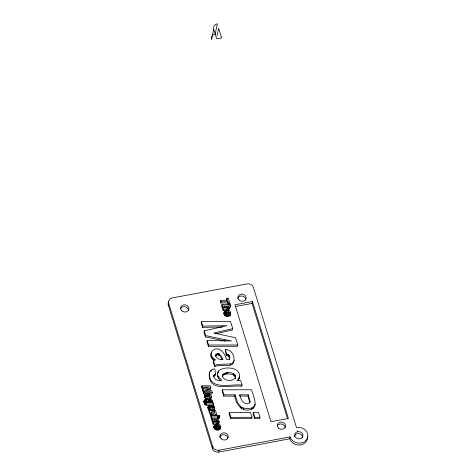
<?xml version="1.0" encoding="UTF-8"?>
<svg xmlns="http://www.w3.org/2000/svg" width="476" height="476" viewBox="0 0 476 476"><rect width="100%" height="100%" fill="white"/><g stroke="black" fill="none" stroke-linecap="round" stroke-linejoin="round"><path stroke-width="0.71" d="M220.239 428.727C222.78 419.719 207.804 425.556 216.473 430.06L216.592 427.513L215.616 426.912L215.438 426.198L216.574 425.348L217.627 428.775L217.365 430.06C219.847 430.447 220.697 428.186 220.501 426.198M230.634 312.916L229.801 315.659L227.403 316.332L226.35 312.905L226.612 311.619L225.981 311.81L225.505 312.869L226.63 313.785L226.511 316.332C217.824 311.81 232.818 305.973 230.277 314.999M213.998 427.585L214.367 425.407M206.578 400.578L206.536 402.934C204.049 397.579 215.301 398.281 212.064 402.708L213.135 402.708L213.528 403.993L213.266 405.272C210.315 405.058 203.734 406.831 203.966 401.821C203.663 398.662 207.346 398.936 205.697 402.137L205.346 402.274L205.959 400.851M220.578 380.711C205.703 364.735 247.544 362.795 238.065 380.592L239.19 377.765L238.928 379.051M217.425 375.629L217.728 373.148M215.563 374.1L214.331 374.6L213.569 376.831L214.069 375.879L215.301 375.385L215.563 374.1L214.837 368.9C211.13 368.793 208.785 372.208 209.19 375.677C209.946 392.694 231.776 384.31 241.796 386.369L242.058 385.09L240.677 380.604L236.935 380.604L238.327 379.307M209.5 373.005C208.512 391.224 231.747 383.489 242.058 385.09M211.029 397.912L210.88 398.573L209.94 399.239L210.202 397.954L210.755 397.728C212.135 396.383 210.559 393.813 208.809 393.759L208.827 396.401L209.601 396.823L209.862 395.544L209.089 395.116L208.809 393.759M212.046 406.421L212.308 405.141C214.057 405.189 215.634 407.765 214.254 409.11L211.528 409.402L211.267 410.681L213.992 410.389L214.527 409.295M225.541 349.289L226.522 354.037C228.742 354.043 230.402 356.536 229.712 358.589L228.45 359.475L226.552 359.511C224.839 353.138 218.567 344.499 211.778 351.353L211.058 353.21C210.868 356.197 213.04 358.696 215.586 359.945L213.438 360.719L213.177 362.004L214.605 366.651C220.108 364.051 226.618 366.996 232.092 364.461C235.328 361.647 234.263 356.685 232.413 353.4A8.259 7.128 11.5 0 0 225.541 349.289L225.279 350.568L226.261 355.322C228.224 355.34 229.599 357.161 229.652 359.023M213.7 29.149L211.612 39.413A5.188 4.48 11.5 0 1 215.235 34.064L217.324 23.8A5.188 4.48 11.5 0 0 213.7 29.149L216.687 38.859L221.667 37.925L218.68 28.215L217.115 35.908M307.347 436.218A9.08 7.842 11.5 0 1 300.445 444.965A9.08 7.842 11.5 0 1 289.735 438.807L218.74 452.111A5.188 4.48 11.5 0 1 212.403 448.63L168.302 305.187L168.694 303.266A5.188 4.48 11.5 0 1 172.318 297.916L247.044 283.916A5.188 4.48 11.5 0 1 253.387 287.397L296.471 427.525A9.08 7.842 11.5 0 1 307.561 433.618A9.08 7.842 11.5 0 1 301.219 442.977A9.08 7.842 11.5 0 1 290.128 436.885L219.133 450.183A5.188 4.48 11.5 0 1 212.796 446.702L168.694 303.266M215.515 333.825L232.484 329.939L232.74 328.66L230.539 321.49L201.396 321.562L201.134 322.841L202.526 327.375L222.357 327.018M202.526 327.375L202.788 326.09L201.396 321.562M202.788 326.09L227.028 325.655L204.258 330.856L203.996 332.141L205.459 336.907L225.559 341.078M205.459 336.907L205.721 335.622L204.258 330.856M205.721 335.622L231.562 340.989L207.209 340.453L206.947 341.738L208.357 346.32L237.5 346.272L237.762 344.987L235.537 337.74L213.653 333.027L232.74 328.66M208.357 346.32L208.613 345.04L207.209 340.453M207.197 389.927L210.606 389.148L210.868 387.869L210.237 385.822L201.913 385.84L201.651 387.119L202.05 388.416L204.127 388.38M202.05 388.416L202.312 387.137L201.913 385.84M220.608 300.267L220.346 301.552L220.793 302.986L227.724 302.974L228.343 304.991L228.605 303.706L227.986 301.689L221.048 301.707L220.608 300.267L227.546 300.255L226.915 298.208L228.307 298.208L229.997 303.706L229.735 304.985M202.312 387.137L209.238 387.012L202.728 388.493L202.467 389.779L202.889 391.141L204.9 391.558M202.889 391.141L203.145 389.856L202.728 388.493M220.793 302.986L221.048 301.707M203.145 389.856L210.529 391.391L203.573 391.236L203.311 392.522L203.716 393.83L212.04 393.819L212.302 392.533L211.665 390.463L205.412 389.118L210.868 387.869M214.075 359.035L213.813 360.32L211.612 357.922L211.011 356.572L211.273 355.292M203.716 393.83L203.972 392.545L203.573 391.236M221.953 304.634L221.691 305.919L222.113 307.282L225.939 307.341L227.302 308.085L227.26 306.52L226.195 306.056L222.369 306.003L221.953 304.634L230.277 304.616L230.699 305.985L230.438 307.27L228.956 307.27M211.612 357.922L211.874 356.637M222.113 307.282L222.369 306.003M204.674 394.884L205.537 396.544L205.275 397.829L204.472 396.758L204.876 394.354C206.679 392.462 208.756 394.83 209.101 396.681L209.999 396.419L209.862 395.544M204.412 396.163L204.876 394.354M204.472 396.758L204.734 395.479M204.644 397.145L204.906 395.859M209.809 371.815L209.244 374.291M212.558 359.19L212.82 357.91M227.558 306.8C228.349 309.013 223.809 307.317 222.946 307.865L222.685 309.15L223.107 310.513L227.736 310.441L228.67 309.888L229.099 308.133L228.849 307.127L227.736 305.985L230.699 305.985M203.954 402.22L204.484 399.911M204.918 397.508L205.174 396.222M205.537 396.544L205.965 396.805L205.352 397.026L205.091 398.311L205.501 399.638L208.845 399.305M204.139 403.178L204.317 400.197M223.107 310.513L223.363 309.233L222.946 307.865M205.816 396.52C207.191 391.224 209.22 400.471 206.078 395.235M205.983 396.353L206.245 395.068M211.029 371.298L211.29 370.019M204.49 404.017L204.745 402.738L204.4 401.893M205.501 399.638L205.763 398.358L205.352 397.026M206.477 394.979L206.215 396.264L207.197 396.835L207.459 395.556M205.489 400.649L205.751 399.364M224.499 307.276L224.761 305.997M206.53 396.264L206.792 394.979M204.977 404.648L205.239 403.368L204.745 402.738M206.81 396.389L207.066 395.104M206.275 399.37L206.536 398.091L210.202 397.954M226.915 298.208L226.653 299.493L227.076 300.856M215.438 356.518L215.973 354.447C219.24 351.359 221.804 357.054 222.917 359.523C219.96 359.91 215.848 358.785 215.699 355.233M224.035 313.857L224.618 311.274M205.614 405.04L205.876 403.755L205.239 403.368M206.304 402.202L206.673 400.257M215.973 354.447L215.711 355.727C218.377 352.889 221.31 357.321 222.06 359.701M224.142 314.35L224.41 311.679M206.376 402.565L206.852 399.953M224.666 312.202L224.928 310.923M225.939 307.341L226.195 306.056M216.294 355.144L216.556 353.858M224.464 315.035L224.726 313.755L224.404 313.065M206.495 405.231L206.757 403.951L213.528 403.993M207.768 399.305L208.03 398.019M226.493 307.514L226.755 306.235M224.97 315.612L225.231 314.327L224.726 313.755M225.642 312.101L225.38 313.387L226.35 312.905M214.605 366.651L214.866 365.366L213.438 360.719M217.115 354.828L217.377 353.549M227.724 302.974L227.986 301.689M208.827 396.401L209.089 395.116M225.719 313.095L225.981 311.81M208.095 400.905L207.833 402.184L209.202 401.696L211.249 402.309L211.511 401.024L210.66 400.548L209.006 400.459L207.929 401.244C208.042 402.922 211.076 403.166 211.713 401.738L211.511 401.024M226.998 307.799L227.26 306.52M209.142 396.46L209.398 395.175M226.207 312.922L226.469 311.643M226.63 310.507L226.891 309.227L228.551 308.96L229.099 308.133M208.19 401.911L208.452 400.631M225.654 316.052L225.916 314.767L225.231 314.327M209.398 396.597L209.66 395.318M227.469 308.406L227.73 307.127M218.21 354.834L218.472 353.549M208.744 401.738L209.006 400.459M226.63 313.785L226.511 316.332M214.069 375.879L214.331 374.6M209.38 399.305L209.642 398.019M208.173 406.26L209.035 407.926L208.774 409.211L207.97 408.14L208.375 405.73C210.178 403.838 212.254 406.207 212.599 408.063L213.557 407.557L212.588 406.498L212.308 405.141M227.736 310.441L227.998 309.162M207.97 408.14L208.375 405.73M209.202 401.696L209.464 400.411M208.143 408.521L208.405 407.242M228.296 310.245L228.551 308.96M209.737 401.714L209.999 400.435M219.186 355.274L219.442 353.989M208.417 408.884L208.672 407.605M229.027 307.561L228.837 309.412M210.493 399.013L210.755 397.728M228.266 311.637L229.176 312.143L229.432 312.928L228.254 313.72L227.593 311.584L228.266 311.637L228.004 312.922L229.129 313.815M228.67 309.888L228.932 308.609M227.403 316.332L227.665 315.047L226.612 311.619M209.035 407.926L209.464 408.188L208.851 408.408L208.589 409.687L209 411.02L209.773 410.752L210.035 409.467L211.528 409.402M210.88 398.573L211.29 396.633M210.398 401.833L210.66 400.548M209.315 407.896C210.69 402.601 212.718 411.847 209.577 406.611M228.54 313.119L228.801 311.839M209.743 406.445L209.482 407.73L210.695 408.218L210.957 406.932M209 411.02L209.261 409.735L208.851 408.408M209.714 407.64L209.975 406.355M210.904 402.036L211.165 400.75M228.92 313.428L229.176 312.143M228.438 316.237L228.7 314.957L230.063 314.374L230.634 313.333M209.505 410.532L209.244 411.811L210.511 415.947L210.773 414.661L209.505 410.532L210.606 410.532L214.92 412.65L214.224 410.389L215.497 410.389L216.717 414.358L216.455 415.637L215.485 415.643L211.713 413.817M210.029 407.64L210.291 406.361M210.309 407.765L210.565 406.486M228.98 316.1L229.242 314.82M211.439 402.642L211.701 401.363M229.432 315.909L229.694 314.624M218.062 372.024L217.467 374.433M229.801 315.659L230.063 314.374M230.539 312.47L230.372 314.202M218.436 372.244L218.692 370.959M230.086 315.35L230.348 314.071M217.675 376.897L217.687 374.35M212.451 403.178L212.802 401.417M211.082 413.513L211.344 412.228L215.747 414.358L216.717 414.358M218.228 378.182L218.49 376.903L217.937 375.612M212.588 406.498L212.326 407.783L213.099 408.206L213.361 406.92M217.264 418.273L217.526 416.988L217.104 415.619L211.07 415.631L210.814 416.916L211.231 418.285L217.943 418.35L218.341 419.648L217.562 419.648L218.799 420.838L219.061 421.855L218.24 423.979L213.064 424.247L212.647 422.884L212.909 421.599C220.674 423.104 217.431 418.333 212.332 419.731L211.909 418.362L211.653 419.648L212.07 421.01L216.015 421.093L217.264 421.837L217.526 420.558M212.641 407.837L212.897 406.558M212.897 407.98L213.159 406.694M211.231 418.285L211.493 417L211.07 415.631M211.832 415.947L212.094 414.661L211.344 412.228M212.879 410.681L213.141 409.396M213.438 410.621L213.7 409.336M214.379 408.426L214.64 407.141M213.992 410.389L214.254 409.11M212.07 421.01L212.332 419.731M213.962 411.675L214.224 410.389M214.379 409.949L214.64 408.664M214.492 409.646L214.789 408.009M226.261 355.322L226.522 354.037M223.03 374.279L222.185 376.754L223.03 374.279C226.516 371.577 233.299 371.804 235.65 375.891L235.447 378.491L235.65 375.891M213.064 424.247L213.325 422.968L212.909 421.599M227.344 355.524L227.605 354.245M215.485 415.643L215.747 414.358M214.545 421.004L214.807 419.725M222.768 375.564L224.023 374.606L224.285 373.327M228.254 356.012L228.516 354.733M214.099 428.079L214.26 426.3M228.968 356.81L229.23 355.524M214.42 428.763L214.682 427.484L214.361 426.793M216.015 421.093L216.271 419.808M222.381 389.814L222.119 391.099L223.666 396.127L234.781 396.109C235.745 403.606 241.118 411.901 249.716 409.806C259.831 407.837 252.863 395.312 251.53 389.767L222.381 389.814L223.928 394.848L223.666 396.127M224.023 374.606L225.957 374.005L226.219 372.726M215.598 425.83L215.342 427.115L216.312 426.633L216.574 425.348M216.509 421.266L216.77 419.981M214.932 429.34L215.194 428.055L214.682 427.484M229.468 357.928L229.73 356.643M215.676 426.823L215.937 425.538M217.925 415.619L217.663 416.905L218.085 418.267L219.561 418.261L219.823 416.982L219.4 415.613L217.925 415.619L218.341 416.988L218.085 418.267M216.943 421.528L217.205 420.248M229.45 359.868L229.712 358.589M216.479 424.241L216.741 422.956L218.502 422.7L219.061 421.855M216.169 426.651L216.431 425.371M215.616 429.78L215.878 428.495L215.194 428.055M217.431 422.141L217.693 420.861M216.592 427.513L216.473 430.06M225.957 374.005L227.558 373.844L227.82 372.565M212.403 448.63L212.796 446.702M219.138 416.899L219.4 415.613M217.669 424.181L217.931 422.902M230.152 365.253L230.414 363.973L232.353 363.176L234.091 360.576M218.24 423.979L218.502 422.7M218.228 425.365L217.966 426.651L219.091 427.543L219.353 426.258L218.758 425.568L217.556 425.312L218.21 427.448L219.246 426.996L219.353 426.258M218.99 421.284L218.799 423.14M218.627 423.622L218.889 422.337M218.496 426.847L218.758 425.568M218.877 427.156L219.138 425.871M218.401 429.965L218.662 428.686L220.025 428.102L220.596 427.061M219.133 427.936L219.388 426.657M218.942 429.828L219.198 428.549M219.394 429.638L219.656 428.352M219.763 429.388L220.025 428.102M233.436 362.914L233.698 361.629M220.043 429.078L220.596 426.645M235.388 377.176L233.514 375.028L233.775 373.749M218.74 452.111L219.133 450.183M234.722 375.998L234.983 374.713M229.378 412.561L229.117 413.84L230.586 418.624L251.697 418.582L251.959 417.297L250.489 412.519L229.378 412.561L230.848 417.345L230.586 418.624M287.581 418.951L252.054 303.408L252.447 301.486L235.013 304.753L270.969 421.712L288.408 418.446L252.447 301.486M234.781 396.109L235.043 394.824L223.928 394.848M239.244 377.361L239.505 376.076M239.612 396.086L239.874 394.806L248.282 394.794L250.073 401.607L249.811 402.892L248.026 396.08L248.282 394.794M240.362 407.801L240.618 406.516L237.583 402.44L235.043 394.824M241.737 408.688L241.992 407.402L240.618 406.516M243.415 409.39L243.67 408.105L241.992 407.402M251.75 409.187L252.006 407.908L253.589 406.897L254.654 405.576L255.166 404.017M253.327 408.182L253.589 406.897M254.398 406.855L254.654 405.576M253.351 412.508L253.089 413.793L254.565 418.577L259.729 418.559L259.991 417.273L258.522 412.496L253.351 412.508L254.821 417.291L254.565 418.577M289.735 438.807L290.128 436.885M224.041 313.392L224.363 312.553M213.998 427.121L214.319 426.288M203.966 401.821L204.478 400.965M206.316 401.863L206.858 400.965M211.522 352.639L210.797 354.489L211.011 356.572M207.911 407.545L208.119 407.016M250.073 401.607L249.478 402.88C244.146 405.968 240.422 399.305 239.874 394.806M235.709 377.206C233.46 382.198 222.857 381.341 222.447 375.475M205.608 400.994L205.918 402.375L207.756 402.625L206.792 401.649M204.62 395.633L205.055 395.229M214.866 365.366L217.586 364.438L230.414 363.973M205.763 398.358L206.536 398.091M209.261 409.735L210.035 409.467M293.865 436.183L294.84 435.873M252.006 407.908L247.865 408.729L243.67 408.105M235.346 306.538L252.054 303.408M227.665 315.047L228.7 314.957M217.627 428.775L218.662 428.686M228.605 303.706L229.997 303.706M218.341 416.988L219.823 416.982M254.821 417.291L259.991 417.273M213.325 422.968L216.741 422.956M223.363 309.233L226.891 309.227M208.613 345.04L237.762 344.987M203.972 392.545L212.302 392.533M211.493 417L217.526 416.988M230.848 417.345L251.959 417.297M240.309 396.086L248.026 396.08M210.773 414.661L212.094 414.661M227.558 373.844L231.752 374.32L233.514 375.028M205.876 403.755L206.757 403.951M225.916 314.767L226.772 315.047M215.878 428.495L216.735 428.781M218.49 376.903L221.846 380.312C218.424 380.973 213.45 380.015 213.831 375.546M216.312 426.633L217.365 430.06M297.488 430.839L297.631 431.762M205.561 401.143L205.697 402.137M180.755 308.359A4.189 3.618 11.5 0 1 185.438 306.883A4.189 3.618 11.5 0 1 188.544 310.542M237.673 298.494A4.153 3.582 11.5 0 1 242.189 296.066A4.153 3.582 11.5 0 1 245.8 299.803M277.335 425.794A4.153 3.582 11.5 0 1 281.869 424.122A4.153 3.582 11.5 0 1 285.148 427.615M294.46 436.058A4.153 3.582 11.5 0 1 296.375 433.957L297.369 433.642A4.153 3.582 11.5 0 1 302.587 437.367M168.302 305.187A5.188 4.48 11.5 0 1 168.801 301.796M219.745 437.176A4.153 3.582 11.5 0 1 224.303 434.796A4.153 3.582 11.5 0 1 227.861 438.575M297.762 431.72L296.768 432.035A4.153 3.582 11.5 0 0 294.715 435.058L294.858 435.998A4.153 3.582 11.5 0 0 299.934 438.783A4.153 3.582 11.5 0 0 302.831 434.505A4.153 3.582 11.5 0 0 297.762 431.72M239.148 300.1A4.153 3.582 11.5 0 0 246.056 298.809A4.153 3.582 11.5 0 0 240.975 294.156A4.153 3.582 11.5 0 0 239.148 300.1M181.832 310.852A4.189 3.618 11.5 0 0 188.799 309.549A4.189 3.618 11.5 0 0 183.671 304.86A4.189 3.618 11.5 0 0 181.832 310.852M278.656 428.227A4.153 3.582 11.5 0 0 285.457 426.621A4.153 3.582 11.5 0 0 280.126 422.194A4.153 3.582 11.5 0 0 278.656 428.227M221.173 438.795A4.153 3.582 11.5 0 0 228.099 437.575A4.153 3.582 11.5 0 0 223.083 432.874A4.153 3.582 11.5 0 0 221.173 438.795"/></g></svg>
